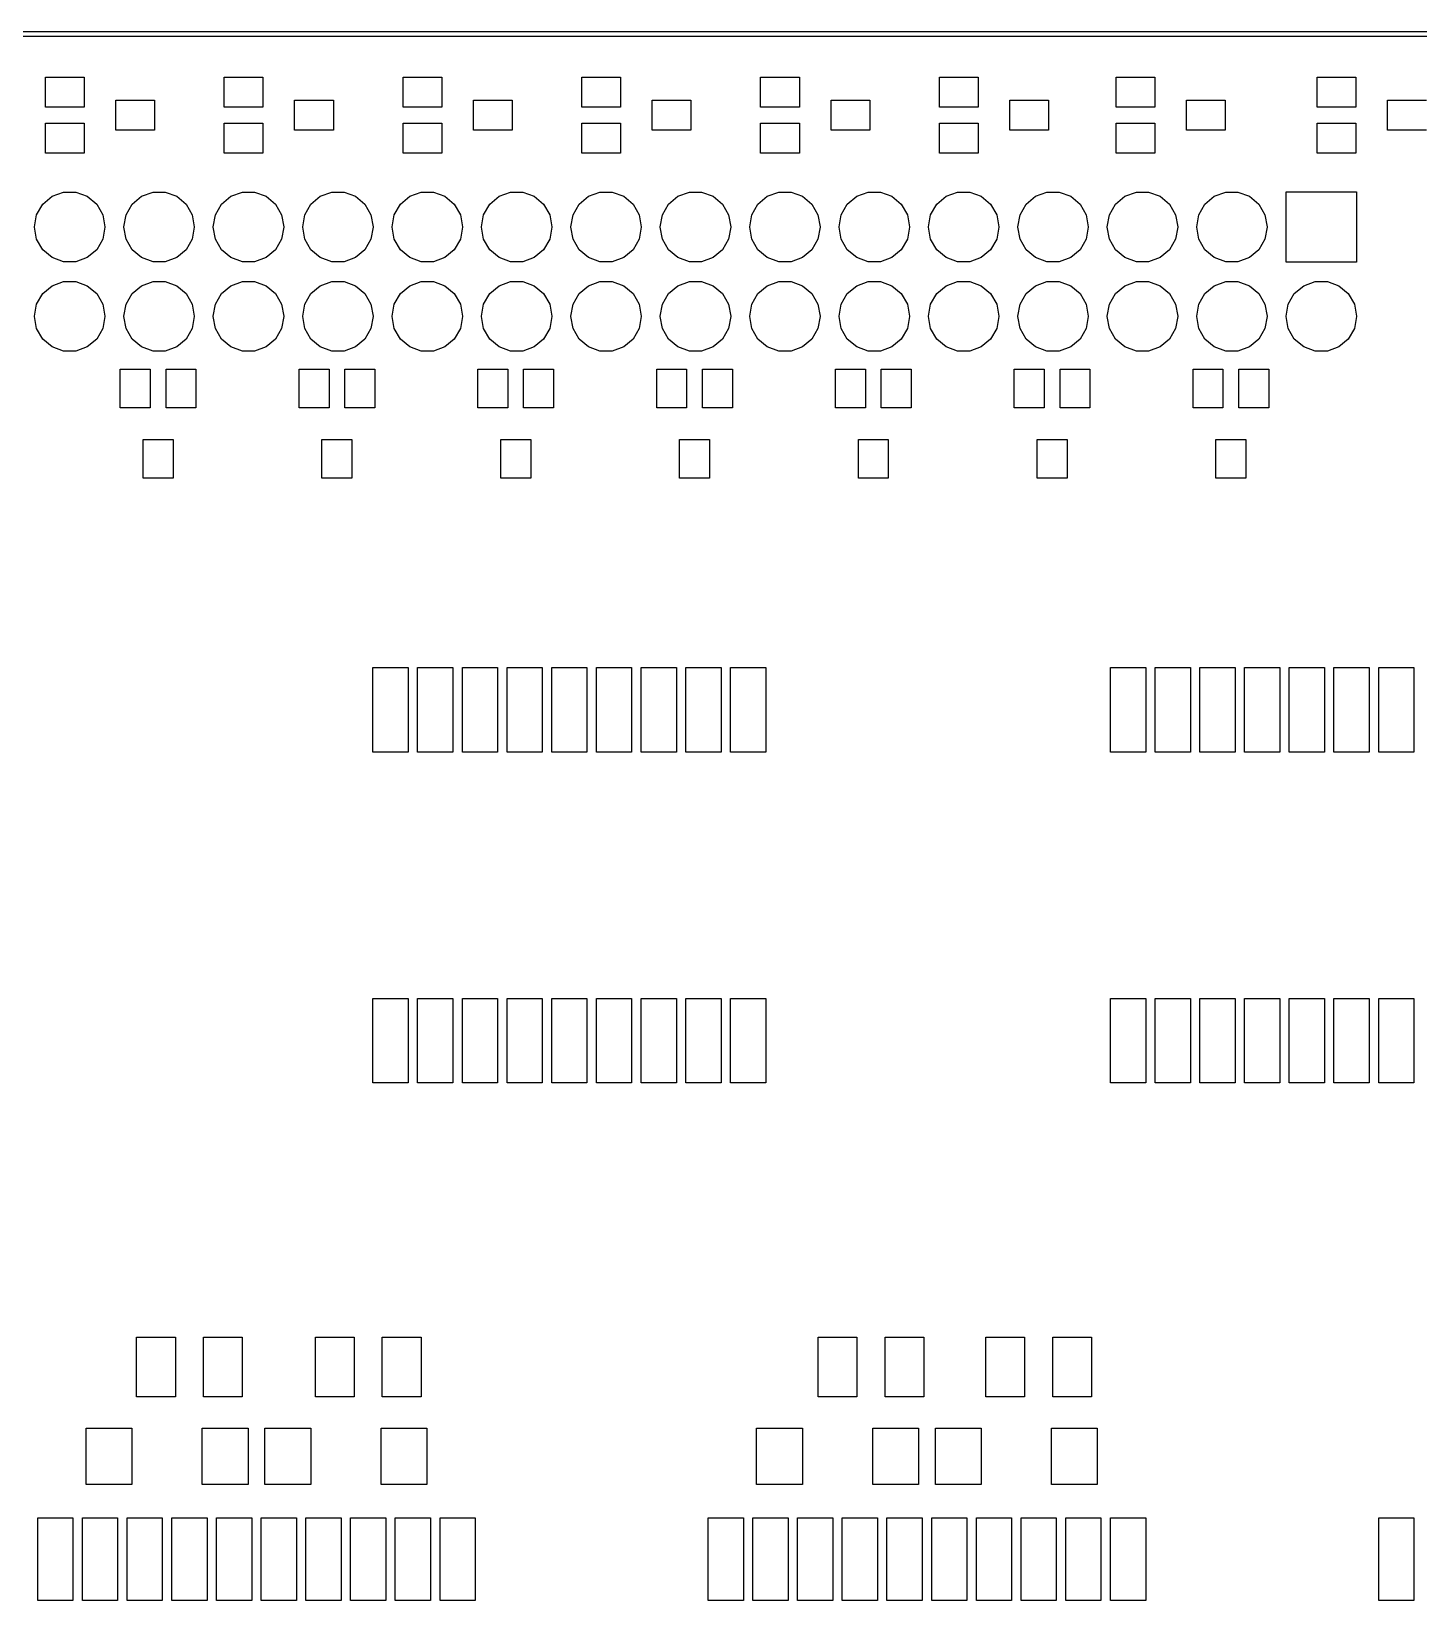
# Model space of a CAD drawing. Extents: x 25 to 125, y -125 to -25.
# Drawn here: x 50.75 to 90.17, y -69.5 to -24.93 of the extents above; entities that cross this region are included whole.
import ezdxf

# ---------------------------------------------------------------- set-up
doc = ezdxf.new("R2010")
doc.units = 0
doc.header["$MEASUREMENT"] = 0
doc.layers.add('BLACK', color=7, linetype='CONTINUOUS')

msp = doc.modelspace()

# ---------------------------------------------------------------- linework, layer by layer
at = {"layer": 'Black'}
for p, q in [((25, -24.925), (125, -24.925)), ((124.925, -25.075), (25.075, -25.075)), ((51.155, -27.08), (51.155, -26.23)), ((51.155, -26.23), (52.255, -26.23)), ((52.255, -26.23), (52.255, -27.08)), ((56.235, -27.08), (56.235, -26.23)), ((56.235, -26.23), (57.335, -26.23)), ((57.335, -26.23), (57.335, -27.08)), ((61.315, -27.08), (61.315, -26.23)), ((61.315, -26.23), (62.415, -26.23)), ((62.415, -26.23), (62.415, -27.08)), ((66.395, -27.08), (66.395, -26.23)), ((66.395, -26.23), (67.495, -26.23)), ((67.495, -26.23), (67.495, -27.08)), ((71.475, -27.08), (71.475, -26.23)), ((71.475, -26.23), (72.575, -26.23)), ((72.575, -26.23), (72.575, -27.08)), ((76.555, -27.08), (76.555, -26.23)), ((76.555, -26.23), (77.655, -26.23)), ((77.655, -26.23), (77.655, -27.08)), ((81.575, -27.08), (81.575, -26.23)), ((81.575, -26.23), (82.675, -26.23)), ((82.675, -26.23), (82.675, -27.08)), ((87.29, -27.08), (87.29, -26.23)), ((87.29, -26.23), (88.39, -26.23)), ((88.39, -26.23), (88.39, -27.08)), ((52.255, -27.08), (51.155, -27.08)), ((53.155, -27.73), (53.155, -26.88)), ((53.155, -26.88), (54.255, -26.88)), ((54.255, -26.88), (54.255, -27.73)), ((57.335, -27.08), (56.235, -27.08)), ((58.235, -27.73), (58.235, -26.88)), ((58.235, -26.88), (59.335, -26.88)), ((59.335, -26.88), (59.335, -27.73)), ((62.415, -27.08), (61.315, -27.08)), ((63.315, -27.73), (63.315, -26.88)), ((63.315, -26.88), (64.415, -26.88)), ((64.415, -26.88), (64.415, -27.73)), ((67.495, -27.08), (66.395, -27.08)), ((68.395, -27.73), (68.395, -26.88)), ((68.395, -26.88), (69.495, -26.88)), ((69.495, -26.88), (69.495, -27.73)), ((72.575, -27.08), (71.475, -27.08)), ((73.475, -27.73), (73.475, -26.88)), ((73.475, -26.88), (74.575, -26.88)), ((74.575, -26.88), (74.575, -27.73)), ((77.655, -27.08), (76.555, -27.08)), ((78.555, -27.73), (78.555, -26.88)), ((78.555, -26.88), (79.655, -26.88)), ((79.655, -26.88), (79.655, -27.73)), ((82.675, -27.08), (81.575, -27.08)), ((83.575, -27.73), (83.575, -26.88)), ((83.575, -26.88), (84.675, -26.88)), ((84.675, -26.88), (84.675, -27.73)), ((88.39, -27.08), (87.29, -27.08)), ((89.29, -27.73), (89.29, -26.88)), ((89.29, -26.88), (90.39, -26.88)), ((51.155, -28.38), (51.155, -27.53)), ((51.155, -27.53), (52.255, -27.53)), ((52.255, -27.53), (52.255, -28.38)), ((56.235, -28.38), (56.235, -27.53)), ((56.235, -27.53), (57.335, -27.53)), ((57.335, -27.53), (57.335, -28.38)), ((61.315, -28.38), (61.315, -27.53)), ((61.315, -27.53), (62.415, -27.53)), ((62.415, -27.53), (62.415, -28.38)), ((66.395, -28.38), (66.395, -27.53)), ((66.395, -27.53), (67.495, -27.53)), ((67.495, -27.53), (67.495, -28.38)), ((71.475, -28.38), (71.475, -27.53)), ((71.475, -27.53), (72.575, -27.53)), ((72.575, -27.53), (72.575, -28.38)), ((76.555, -28.38), (76.555, -27.53)), ((76.555, -27.53), (77.655, -27.53)), ((77.655, -27.53), (77.655, -28.38)), ((81.575, -28.38), (81.575, -27.53)), ((81.575, -27.53), (82.675, -27.53)), ((82.675, -27.53), (82.675, -28.38)), ((87.29, -28.38), (87.29, -27.53)), ((87.29, -27.53), (88.39, -27.53)), ((88.39, -27.53), (88.39, -28.38)), ((54.255, -27.73), (53.155, -27.73)), ((59.335, -27.73), (58.235, -27.73)), ((64.415, -27.73), (63.315, -27.73)), ((69.495, -27.73), (68.395, -27.73)), ((74.575, -27.73), (73.475, -27.73)), ((79.655, -27.73), (78.555, -27.73)), ((84.675, -27.73), (83.575, -27.73)), ((90.39, -27.73), (89.29, -27.73)), ((52.255, -28.38), (51.155, -28.38)), ((57.335, -28.38), (56.235, -28.38)), ((62.415, -28.38), (61.315, -28.38)), ((67.495, -28.38), (66.395, -28.38)), ((72.575, -28.38), (71.475, -28.38)), ((77.655, -28.38), (76.555, -28.38)), ((82.675, -28.38), (81.575, -28.38)), ((88.39, -28.38), (87.29, -28.38)), ((50.9043, -30.1342), (51.078, -29.8334)), ((51.078, -29.8334), (51.344, -29.6102)), ((51.344, -29.6102), (51.6704, -29.4914)), ((51.6704, -29.4914), (52.0176, -29.4914)), ((52.0176, -29.4914), (52.344, -29.6102)), ((52.344, -29.6102), (52.61, -29.8334)), ((52.61, -29.8334), (52.7837, -30.1342)), ((53.4443, -30.1342), (53.618, -29.8334)), ((53.618, -29.8334), (53.884, -29.6102)), ((53.884, -29.6102), (54.2104, -29.4914)), ((54.2104, -29.4914), (54.5576, -29.4914)), ((54.5576, -29.4914), (54.884, -29.6102)), ((54.884, -29.6102), (55.15, -29.8334)), ((55.15, -29.8334), (55.3237, -30.1342)), ((55.9843, -30.1342), (56.158, -29.8334)), ((56.158, -29.8334), (56.424, -29.6102)), ((56.424, -29.6102), (56.7504, -29.4914)), ((56.7504, -29.4914), (57.0976, -29.4914)), ((57.0976, -29.4914), (57.424, -29.6102)), ((57.424, -29.6102), (57.69, -29.8334)), ((57.69, -29.8334), (57.8637, -30.1342)), ((58.5243, -30.1342), (58.698, -29.8334)), ((58.698, -29.8334), (58.964, -29.6102)), ((58.964, -29.6102), (59.2904, -29.4914)), ((59.2904, -29.4914), (59.6376, -29.4914)), ((59.6376, -29.4914), (59.964, -29.6102)), ((59.964, -29.6102), (60.23, -29.8334)), ((60.23, -29.8334), (60.4037, -30.1342)), ((61.0643, -30.1342), (61.238, -29.8334)), ((61.238, -29.8334), (61.504, -29.6102)), ((61.504, -29.6102), (61.8304, -29.4914)), ((61.8304, -29.4914), (62.1776, -29.4914)), ((62.1776, -29.4914), (62.504, -29.6102)), ((62.504, -29.6102), (62.77, -29.8334)), ((62.77, -29.8334), (62.9437, -30.1342)), ((63.6043, -30.1342), (63.778, -29.8334)), ((63.778, -29.8334), (64.044, -29.6102)), ((64.044, -29.6102), (64.3704, -29.4914)), ((64.3704, -29.4914), (64.7176, -29.4914)), ((64.7176, -29.4914), (65.044, -29.6102)), ((65.044, -29.6102), (65.31, -29.8334)), ((65.31, -29.8334), (65.4837, -30.1342)), ((66.1443, -30.1342), (66.318, -29.8334)), ((66.318, -29.8334), (66.584, -29.6102)), ((66.584, -29.6102), (66.9104, -29.4914)), ((66.9104, -29.4914), (67.2576, -29.4914)), ((67.2576, -29.4914), (67.584, -29.6102)), ((67.584, -29.6102), (67.85, -29.8334)), ((67.85, -29.8334), (68.0237, -30.1342)), ((68.6843, -30.1342), (68.858, -29.8334)), ((68.858, -29.8334), (69.124, -29.6102)), ((69.124, -29.6102), (69.4504, -29.4914)), ((69.4504, -29.4914), (69.7976, -29.4914)), ((69.7976, -29.4914), (70.124, -29.6102)), ((70.124, -29.6102), (70.39, -29.8334)), ((70.39, -29.8334), (70.5637, -30.1342)), ((71.2243, -30.1342), (71.398, -29.8334)), ((71.398, -29.8334), (71.664, -29.6102)), ((71.664, -29.6102), (71.9904, -29.4914)), ((71.9904, -29.4914), (72.3376, -29.4914)), ((72.3376, -29.4914), (72.664, -29.6102)), ((72.664, -29.6102), (72.93, -29.8334)), ((72.93, -29.8334), (73.1037, -30.1342)), ((73.7643, -30.1342), (73.938, -29.8334)), ((73.938, -29.8334), (74.204, -29.6102)), ((74.204, -29.6102), (74.5304, -29.4914)), ((74.5304, -29.4914), (74.8776, -29.4914)), ((74.8776, -29.4914), (75.204, -29.6102)), ((75.204, -29.6102), (75.47, -29.8334)), ((75.47, -29.8334), (75.6437, -30.1342)), ((76.3043, -30.1342), (76.478, -29.8334)), ((76.478, -29.8334), (76.744, -29.6102)), ((76.744, -29.6102), (77.0704, -29.4914)), ((77.0704, -29.4914), (77.4176, -29.4914)), ((77.4176, -29.4914), (77.744, -29.6102)), ((77.744, -29.6102), (78.01, -29.8334)), ((78.01, -29.8334), (78.1837, -30.1342)), ((78.8443, -30.1342), (79.018, -29.8334)), ((79.018, -29.8334), (79.284, -29.6102)), ((79.284, -29.6102), (79.6104, -29.4914)), ((79.6104, -29.4914), (79.9576, -29.4914)), ((79.9576, -29.4914), (80.284, -29.6102)), ((80.284, -29.6102), (80.55, -29.8334)), ((80.55, -29.8334), (80.7237, -30.1342)), ((81.3843, -30.1342), (81.558, -29.8334)), ((81.558, -29.8334), (81.824, -29.6102)), ((81.824, -29.6102), (82.1504, -29.4914)), ((82.1504, -29.4914), (82.4976, -29.4914)), ((82.4976, -29.4914), (82.824, -29.6102)), ((82.824, -29.6102), (83.09, -29.8334)), ((83.09, -29.8334), (83.2637, -30.1342)), ((83.9243, -30.1342), (84.098, -29.8334)), ((84.098, -29.8334), (84.364, -29.6102)), ((84.364, -29.6102), (84.6904, -29.4914)), ((84.6904, -29.4914), (85.0376, -29.4914)), ((85.0376, -29.4914), (85.364, -29.6102)), ((85.364, -29.6102), (85.63, -29.8334)), ((85.63, -29.8334), (85.8037, -30.1342)), ((86.404, -31.48), (86.404, -29.48)), ((86.404, -29.48), (88.404, -29.48)), ((88.404, -29.48), (88.404, -31.48)), ((50.844, -30.4762), (50.9043, -30.1342)), ((52.7837, -30.1342), (52.844, -30.4762)), ((53.384, -30.4762), (53.4443, -30.1342)), ((55.3237, -30.1342), (55.384, -30.4762)), ((55.924, -30.4762), (55.9843, -30.1342)), ((57.8637, -30.1342), (57.924, -30.4762)), ((58.464, -30.4762), (58.5243, -30.1342)), ((60.4037, -30.1342), (60.464, -30.4762)), ((61.004, -30.4762), (61.0643, -30.1342)), ((62.9437, -30.1342), (63.004, -30.4762)), ((63.544, -30.4762), (63.6043, -30.1342)), ((65.4837, -30.1342), (65.544, -30.4762)), ((66.084, -30.4762), (66.1443, -30.1342)), ((68.0237, -30.1342), (68.084, -30.4762)), ((68.624, -30.4762), (68.6843, -30.1342)), ((70.5637, -30.1342), (70.624, -30.4762)), ((71.164, -30.4762), (71.2243, -30.1342)), ((73.1037, -30.1342), (73.164, -30.4762)), ((73.704, -30.4762), (73.7643, -30.1342)), ((75.6437, -30.1342), (75.704, -30.4762)), ((76.244, -30.4762), (76.3043, -30.1342)), ((78.1837, -30.1342), (78.244, -30.4762)), ((78.784, -30.4762), (78.8443, -30.1342)), ((80.7237, -30.1342), (80.784, -30.4762)), ((81.324, -30.4762), (81.3843, -30.1342)), ((83.2637, -30.1342), (83.324, -30.4762)), ((83.864, -30.4762), (83.9243, -30.1342)), ((85.8037, -30.1342), (85.864, -30.4762)), ((50.844, -30.4838), (50.844, -30.4762)), ((50.9043, -30.8258), (50.844, -30.4838)), ((52.844, -30.4838), (52.7837, -30.8258)), ((52.844, -30.4762), (52.844, -30.4838)), ((53.384, -30.4838), (53.384, -30.4762)), ((53.4443, -30.8258), (53.384, -30.4838)), ((55.384, -30.4838), (55.3237, -30.8258)), ((55.384, -30.4762), (55.384, -30.4838)), ((55.924, -30.4838), (55.924, -30.4762)), ((55.9843, -30.8258), (55.924, -30.4838)), ((57.924, -30.4838), (57.8637, -30.8258)), ((57.924, -30.4762), (57.924, -30.4838)), ((58.464, -30.4838), (58.464, -30.4762)), ((58.5243, -30.8258), (58.464, -30.4838)), ((60.464, -30.4838), (60.4037, -30.8258)), ((60.464, -30.4762), (60.464, -30.4838)), ((61.004, -30.4838), (61.004, -30.4762)), ((61.0643, -30.8258), (61.004, -30.4838)), ((63.004, -30.4838), (62.9437, -30.8258)), ((63.004, -30.4762), (63.004, -30.4838)), ((63.544, -30.4838), (63.544, -30.4762)), ((63.6043, -30.8258), (63.544, -30.4838)), ((65.544, -30.4838), (65.4837, -30.8258)), ((65.544, -30.4762), (65.544, -30.4838)), ((66.084, -30.4838), (66.084, -30.4762)), ((66.1443, -30.8258), (66.084, -30.4838)), ((68.084, -30.4838), (68.0237, -30.8258)), ((68.084, -30.4762), (68.084, -30.4838)), ((68.624, -30.4838), (68.624, -30.4762)), ((68.6843, -30.8258), (68.624, -30.4838)), ((70.624, -30.4838), (70.5637, -30.8258)), ((70.624, -30.4762), (70.624, -30.4838)), ((71.164, -30.4838), (71.164, -30.4762)), ((71.2243, -30.8258), (71.164, -30.4838)), ((73.164, -30.4838), (73.1037, -30.8258)), ((73.164, -30.4762), (73.164, -30.4838)), ((73.704, -30.4838), (73.704, -30.4762)), ((73.7643, -30.8258), (73.704, -30.4838)), ((75.704, -30.4838), (75.6437, -30.8258)), ((75.704, -30.4762), (75.704, -30.4838)), ((76.244, -30.4838), (76.244, -30.4762)), ((76.3043, -30.8258), (76.244, -30.4838)), ((78.244, -30.4838), (78.1837, -30.8258)), ((78.244, -30.4762), (78.244, -30.4838)), ((78.784, -30.4838), (78.784, -30.4762)), ((78.8443, -30.8258), (78.784, -30.4838)), ((80.784, -30.4838), (80.7237, -30.8258)), ((80.784, -30.4762), (80.784, -30.4838)), ((81.324, -30.4838), (81.324, -30.4762)), ((81.3843, -30.8258), (81.324, -30.4838)), ((83.324, -30.4838), (83.2637, -30.8258)), ((83.324, -30.4762), (83.324, -30.4838)), ((83.864, -30.4838), (83.864, -30.4762)), ((83.9243, -30.8258), (83.864, -30.4838)), ((85.864, -30.4838), (85.8037, -30.8258)), ((85.864, -30.4762), (85.864, -30.4838)), ((51.078, -31.1266), (50.9043, -30.8258)), ((51.344, -31.3498), (51.078, -31.1266)), ((52.61, -31.1266), (52.344, -31.3498)), ((52.7837, -30.8258), (52.61, -31.1266)), ((53.618, -31.1266), (53.4443, -30.8258)), ((53.884, -31.3498), (53.618, -31.1266)), ((55.15, -31.1266), (54.884, -31.3498)), ((55.3237, -30.8258), (55.15, -31.1266)), ((56.158, -31.1266), (55.9843, -30.8258)), ((56.424, -31.3498), (56.158, -31.1266)), ((57.69, -31.1266), (57.424, -31.3498)), ((57.8637, -30.8258), (57.69, -31.1266)), ((58.698, -31.1266), (58.5243, -30.8258)), ((58.964, -31.3498), (58.698, -31.1266)), ((60.23, -31.1266), (59.964, -31.3498)), ((60.4037, -30.8258), (60.23, -31.1266)), ((61.238, -31.1266), (61.0643, -30.8258)), ((61.504, -31.3498), (61.238, -31.1266)), ((62.77, -31.1266), (62.504, -31.3498)), ((62.9437, -30.8258), (62.77, -31.1266)), ((63.778, -31.1266), (63.6043, -30.8258)), ((64.044, -31.3498), (63.778, -31.1266)), ((65.31, -31.1266), (65.044, -31.3498)), ((65.4837, -30.8258), (65.31, -31.1266)), ((66.318, -31.1266), (66.1443, -30.8258)), ((66.584, -31.3498), (66.318, -31.1266)), ((67.85, -31.1266), (67.584, -31.3498)), ((68.0237, -30.8258), (67.85, -31.1266)), ((68.858, -31.1266), (68.6843, -30.8258)), ((69.124, -31.3498), (68.858, -31.1266)), ((70.39, -31.1266), (70.124, -31.3498)), ((70.5637, -30.8258), (70.39, -31.1266)), ((71.398, -31.1266), (71.2243, -30.8258)), ((71.664, -31.3498), (71.398, -31.1266)), ((72.93, -31.1266), (72.664, -31.3498)), ((73.1037, -30.8258), (72.93, -31.1266)), ((73.938, -31.1266), (73.7643, -30.8258)), ((74.204, -31.3498), (73.938, -31.1266)), ((75.47, -31.1266), (75.204, -31.3498)), ((75.6437, -30.8258), (75.47, -31.1266)), ((76.478, -31.1266), (76.3043, -30.8258)), ((76.744, -31.3498), (76.478, -31.1266)), ((78.01, -31.1266), (77.744, -31.3498)), ((78.1837, -30.8258), (78.01, -31.1266)), ((79.018, -31.1266), (78.8443, -30.8258)), ((79.284, -31.3498), (79.018, -31.1266)), ((80.55, -31.1266), (80.284, -31.3498)), ((80.7237, -30.8258), (80.55, -31.1266)), ((81.558, -31.1266), (81.3843, -30.8258)), ((81.824, -31.3498), (81.558, -31.1266)), ((83.09, -31.1266), (82.824, -31.3498)), ((83.2637, -30.8258), (83.09, -31.1266)), ((84.098, -31.1266), (83.9243, -30.8258)), ((84.364, -31.3498), (84.098, -31.1266)), ((85.63, -31.1266), (85.364, -31.3498)), ((85.8037, -30.8258), (85.63, -31.1266)), ((51.6704, -31.4686), (51.344, -31.3498)), ((52.0176, -31.4686), (51.6704, -31.4686)), ((52.344, -31.3498), (52.0176, -31.4686)), ((54.2104, -31.4686), (53.884, -31.3498)), ((54.5576, -31.4686), (54.2104, -31.4686)), ((54.884, -31.3498), (54.5576, -31.4686)), ((56.7504, -31.4686), (56.424, -31.3498)), ((57.0976, -31.4686), (56.7504, -31.4686)), ((57.424, -31.3498), (57.0976, -31.4686)), ((59.2904, -31.4686), (58.964, -31.3498)), ((59.6376, -31.4686), (59.2904, -31.4686)), ((59.964, -31.3498), (59.6376, -31.4686)), ((61.8304, -31.4686), (61.504, -31.3498)), ((62.1776, -31.4686), (61.8304, -31.4686)), ((62.504, -31.3498), (62.1776, -31.4686)), ((64.3704, -31.4686), (64.044, -31.3498)), ((64.7176, -31.4686), (64.3704, -31.4686)), ((65.044, -31.3498), (64.7176, -31.4686)), ((66.9104, -31.4686), (66.584, -31.3498)), ((67.2576, -31.4686), (66.9104, -31.4686)), ((67.584, -31.3498), (67.2576, -31.4686)), ((69.4504, -31.4686), (69.124, -31.3498)), ((69.7976, -31.4686), (69.4504, -31.4686)), ((70.124, -31.3498), (69.7976, -31.4686)), ((71.9904, -31.4686), (71.664, -31.3498)), ((72.3376, -31.4686), (71.9904, -31.4686)), ((72.664, -31.3498), (72.3376, -31.4686)), ((74.5304, -31.4686), (74.204, -31.3498)), ((74.8776, -31.4686), (74.5304, -31.4686)), ((75.204, -31.3498), (74.8776, -31.4686)), ((77.0704, -31.4686), (76.744, -31.3498)), ((77.4176, -31.4686), (77.0704, -31.4686)), ((77.744, -31.3498), (77.4176, -31.4686)), ((79.6104, -31.4686), (79.284, -31.3498)), ((79.9576, -31.4686), (79.6104, -31.4686)), ((80.284, -31.3498), (79.9576, -31.4686)), ((82.1504, -31.4686), (81.824, -31.3498)), ((82.4976, -31.4686), (82.1504, -31.4686)), ((82.824, -31.3498), (82.4976, -31.4686)), ((84.6904, -31.4686), (84.364, -31.3498)), ((85.0376, -31.4686), (84.6904, -31.4686)), ((85.364, -31.3498), (85.0376, -31.4686)), ((88.404, -31.48), (86.404, -31.48)), ((51.344, -32.1502), (51.6704, -32.0314)), ((51.6704, -32.0314), (52.0176, -32.0314)), ((52.0176, -32.0314), (52.344, -32.1502)), ((53.884, -32.1502), (54.2104, -32.0314)), ((54.2104, -32.0314), (54.5576, -32.0314)), ((54.5576, -32.0314), (54.884, -32.1502)), ((56.424, -32.1502), (56.7504, -32.0314)), ((56.7504, -32.0314), (57.0976, -32.0314)), ((57.0976, -32.0314), (57.424, -32.1502)), ((58.964, -32.1502), (59.2904, -32.0314)), ((59.2904, -32.0314), (59.6376, -32.0314)), ((59.6376, -32.0314), (59.964, -32.1502)), ((61.504, -32.1502), (61.8304, -32.0314)), ((61.8304, -32.0314), (62.1776, -32.0314)), ((62.1776, -32.0314), (62.504, -32.1502)), ((64.044, -32.1502), (64.3704, -32.0314)), ((64.3704, -32.0314), (64.7176, -32.0314)), ((64.7176, -32.0314), (65.044, -32.1502)), ((66.584, -32.1502), (66.9104, -32.0314)), ((66.9104, -32.0314), (67.2576, -32.0314)), ((67.2576, -32.0314), (67.584, -32.1502)), ((69.124, -32.1502), (69.4504, -32.0314)), ((69.4504, -32.0314), (69.7976, -32.0314)), ((69.7976, -32.0314), (70.124, -32.1502)), ((71.664, -32.1502), (71.9904, -32.0314)), ((71.9904, -32.0314), (72.3376, -32.0314)), ((72.3376, -32.0314), (72.664, -32.1502)), ((74.204, -32.1502), (74.5304, -32.0314)), ((74.5304, -32.0314), (74.8776, -32.0314)), ((74.8776, -32.0314), (75.204, -32.1502)), ((76.744, -32.1502), (77.0704, -32.0314)), ((77.0704, -32.0314), (77.4176, -32.0314)), ((77.4176, -32.0314), (77.744, -32.1502)), ((79.284, -32.1502), (79.6104, -32.0314)), ((79.6104, -32.0314), (79.9576, -32.0314)), ((79.9576, -32.0314), (80.284, -32.1502)), ((81.824, -32.1502), (82.1504, -32.0314)), ((82.1504, -32.0314), (82.4976, -32.0314)), ((82.4976, -32.0314), (82.824, -32.1502)), ((84.364, -32.1502), (84.6904, -32.0314)), ((84.6904, -32.0314), (85.0376, -32.0314)), ((85.0376, -32.0314), (85.364, -32.1502)), ((86.904, -32.1502), (87.2304, -32.0314)), ((87.2304, -32.0314), (87.5776, -32.0314)), ((87.5776, -32.0314), (87.904, -32.1502)), ((50.9043, -32.6742), (51.078, -32.3734)), ((51.078, -32.3734), (51.344, -32.1502)), ((52.344, -32.1502), (52.61, -32.3734)), ((52.61, -32.3734), (52.7837, -32.6742)), ((53.4443, -32.6742), (53.618, -32.3734)), ((53.618, -32.3734), (53.884, -32.1502)), ((54.884, -32.1502), (55.15, -32.3734)), ((55.15, -32.3734), (55.3237, -32.6742)), ((55.9843, -32.6742), (56.158, -32.3734)), ((56.158, -32.3734), (56.424, -32.1502)), ((57.424, -32.1502), (57.69, -32.3734)), ((57.69, -32.3734), (57.8637, -32.6742)), ((58.5243, -32.6742), (58.698, -32.3734)), ((58.698, -32.3734), (58.964, -32.1502)), ((59.964, -32.1502), (60.23, -32.3734)), ((60.23, -32.3734), (60.4037, -32.6742)), ((61.0643, -32.6742), (61.238, -32.3734)), ((61.238, -32.3734), (61.504, -32.1502)), ((62.504, -32.1502), (62.77, -32.3734)), ((62.77, -32.3734), (62.9437, -32.6742)), ((63.6043, -32.6742), (63.778, -32.3734)), ((63.778, -32.3734), (64.044, -32.1502)), ((65.044, -32.1502), (65.31, -32.3734)), ((65.31, -32.3734), (65.4837, -32.6742)), ((66.1443, -32.6742), (66.318, -32.3734)), ((66.318, -32.3734), (66.584, -32.1502)), ((67.584, -32.1502), (67.85, -32.3734)), ((67.85, -32.3734), (68.0237, -32.6742)), ((68.6843, -32.6742), (68.858, -32.3734)), ((68.858, -32.3734), (69.124, -32.1502)), ((70.124, -32.1502), (70.39, -32.3734)), ((70.39, -32.3734), (70.5637, -32.6742)), ((71.2243, -32.6742), (71.398, -32.3734)), ((71.398, -32.3734), (71.664, -32.1502)), ((72.664, -32.1502), (72.93, -32.3734)), ((72.93, -32.3734), (73.1037, -32.6742)), ((73.7643, -32.6742), (73.938, -32.3734)), ((73.938, -32.3734), (74.204, -32.1502)), ((75.204, -32.1502), (75.47, -32.3734)), ((75.47, -32.3734), (75.6437, -32.6742)), ((76.3043, -32.6742), (76.478, -32.3734)), ((76.478, -32.3734), (76.744, -32.1502)), ((77.744, -32.1502), (78.01, -32.3734)), ((78.01, -32.3734), (78.1837, -32.6742)), ((78.8443, -32.6742), (79.018, -32.3734)), ((79.018, -32.3734), (79.284, -32.1502)), ((80.284, -32.1502), (80.55, -32.3734)), ((80.55, -32.3734), (80.7237, -32.6742)), ((81.3843, -32.6742), (81.558, -32.3734)), ((81.558, -32.3734), (81.824, -32.1502)), ((82.824, -32.1502), (83.09, -32.3734)), ((83.09, -32.3734), (83.2637, -32.6742)), ((83.9243, -32.6742), (84.098, -32.3734)), ((84.098, -32.3734), (84.364, -32.1502)), ((85.364, -32.1502), (85.63, -32.3734)), ((85.63, -32.3734), (85.8037, -32.6742)), ((86.4643, -32.6742), (86.638, -32.3734)), ((86.638, -32.3734), (86.904, -32.1502)), ((87.904, -32.1502), (88.17, -32.3734)), ((88.17, -32.3734), (88.3437, -32.6742)), ((50.844, -33.0162), (50.9043, -32.6742)), ((52.7837, -32.6742), (52.844, -33.0162)), ((53.384, -33.0162), (53.4443, -32.6742)), ((55.3237, -32.6742), (55.384, -33.0162)), ((55.924, -33.0162), (55.9843, -32.6742)), ((57.8637, -32.6742), (57.924, -33.0162)), ((58.464, -33.0162), (58.5243, -32.6742)), ((60.4037, -32.6742), (60.464, -33.0162)), ((61.004, -33.0162), (61.0643, -32.6742)), ((62.9437, -32.6742), (63.004, -33.0162)), ((63.544, -33.0162), (63.6043, -32.6742)), ((65.4837, -32.6742), (65.544, -33.0162)), ((66.084, -33.0162), (66.1443, -32.6742)), ((68.0237, -32.6742), (68.084, -33.0162)), ((68.624, -33.0162), (68.6843, -32.6742)), ((70.5637, -32.6742), (70.624, -33.0162)), ((71.164, -33.0162), (71.2243, -32.6742)), ((73.1037, -32.6742), (73.164, -33.0162)), ((73.704, -33.0162), (73.7643, -32.6742)), ((75.6437, -32.6742), (75.704, -33.0162)), ((76.244, -33.0162), (76.3043, -32.6742)), ((78.1837, -32.6742), (78.244, -33.0162)), ((78.784, -33.0162), (78.8443, -32.6742)), ((80.7237, -32.6742), (80.784, -33.0162)), ((81.324, -33.0162), (81.3843, -32.6742)), ((83.2637, -32.6742), (83.324, -33.0162)), ((83.864, -33.0162), (83.9243, -32.6742)), ((85.8037, -32.6742), (85.864, -33.0162)), ((86.404, -33.0162), (86.4643, -32.6742)), ((88.3437, -32.6742), (88.404, -33.0162)), ((50.844, -33.0238), (50.844, -33.0162)), ((50.9043, -33.3658), (50.844, -33.0238)), ((51.078, -33.6666), (50.9043, -33.3658)), ((52.7837, -33.3658), (52.61, -33.6666)), ((52.844, -33.0238), (52.7837, -33.3658)), ((52.844, -33.0162), (52.844, -33.0238)), ((53.384, -33.0238), (53.384, -33.0162)), ((53.4443, -33.3658), (53.384, -33.0238)), ((53.618, -33.6666), (53.4443, -33.3658)), ((55.3237, -33.3658), (55.15, -33.6666)), ((55.384, -33.0238), (55.3237, -33.3658)), ((55.384, -33.0162), (55.384, -33.0238)), ((55.924, -33.0238), (55.924, -33.0162)), ((55.9843, -33.3658), (55.924, -33.0238)), ((56.158, -33.6666), (55.9843, -33.3658)), ((57.8637, -33.3658), (57.69, -33.6666)), ((57.924, -33.0238), (57.8637, -33.3658)), ((57.924, -33.0162), (57.924, -33.0238)), ((58.464, -33.0238), (58.464, -33.0162)), ((58.5243, -33.3658), (58.464, -33.0238)), ((58.698, -33.6666), (58.5243, -33.3658)), ((60.4037, -33.3658), (60.23, -33.6666)), ((60.464, -33.0238), (60.4037, -33.3658)), ((60.464, -33.0162), (60.464, -33.0238)), ((61.004, -33.0238), (61.004, -33.0162)), ((61.0643, -33.3658), (61.004, -33.0238)), ((61.238, -33.6666), (61.0643, -33.3658)), ((62.9437, -33.3658), (62.77, -33.6666)), ((63.004, -33.0238), (62.9437, -33.3658)), ((63.004, -33.0162), (63.004, -33.0238)), ((63.544, -33.0238), (63.544, -33.0162)), ((63.6043, -33.3658), (63.544, -33.0238)), ((63.778, -33.6666), (63.6043, -33.3658)), ((65.4837, -33.3658), (65.31, -33.6666)), ((65.544, -33.0238), (65.4837, -33.3658)), ((65.544, -33.0162), (65.544, -33.0238)), ((66.084, -33.0238), (66.084, -33.0162)), ((66.1443, -33.3658), (66.084, -33.0238)), ((66.318, -33.6666), (66.1443, -33.3658)), ((68.0237, -33.3658), (67.85, -33.6666)), ((68.084, -33.0238), (68.0237, -33.3658)), ((68.084, -33.0162), (68.084, -33.0238)), ((68.624, -33.0238), (68.624, -33.0162)), ((68.6843, -33.3658), (68.624, -33.0238)), ((68.858, -33.6666), (68.6843, -33.3658)), ((70.5637, -33.3658), (70.39, -33.6666)), ((70.624, -33.0238), (70.5637, -33.3658)), ((70.624, -33.0162), (70.624, -33.0238)), ((71.164, -33.0238), (71.164, -33.0162)), ((71.2243, -33.3658), (71.164, -33.0238)), ((71.398, -33.6666), (71.2243, -33.3658)), ((73.1037, -33.3658), (72.93, -33.6666)), ((73.164, -33.0238), (73.1037, -33.3658)), ((73.164, -33.0162), (73.164, -33.0238)), ((73.704, -33.0238), (73.704, -33.0162)), ((73.7643, -33.3658), (73.704, -33.0238)), ((73.938, -33.6666), (73.7643, -33.3658)), ((75.6437, -33.3658), (75.47, -33.6666)), ((75.704, -33.0238), (75.6437, -33.3658)), ((75.704, -33.0162), (75.704, -33.0238)), ((76.244, -33.0238), (76.244, -33.0162)), ((76.3043, -33.3658), (76.244, -33.0238)), ((76.478, -33.6666), (76.3043, -33.3658)), ((78.1837, -33.3658), (78.01, -33.6666)), ((78.244, -33.0238), (78.1837, -33.3658)), ((78.244, -33.0162), (78.244, -33.0238)), ((78.784, -33.0238), (78.784, -33.0162)), ((78.8443, -33.3658), (78.784, -33.0238)), ((79.018, -33.6666), (78.8443, -33.3658)), ((80.7237, -33.3658), (80.55, -33.6666)), ((80.784, -33.0238), (80.7237, -33.3658)), ((80.784, -33.0162), (80.784, -33.0238)), ((81.324, -33.0238), (81.324, -33.0162)), ((81.3843, -33.3658), (81.324, -33.0238)), ((81.558, -33.6666), (81.3843, -33.3658)), ((83.2637, -33.3658), (83.09, -33.6666)), ((83.324, -33.0238), (83.2637, -33.3658)), ((83.324, -33.0162), (83.324, -33.0238)), ((83.864, -33.0238), (83.864, -33.0162)), ((83.9243, -33.3658), (83.864, -33.0238)), ((84.098, -33.6666), (83.9243, -33.3658)), ((85.8037, -33.3658), (85.63, -33.6666)), ((85.864, -33.0238), (85.8037, -33.3658)), ((85.864, -33.0162), (85.864, -33.0238)), ((86.404, -33.0238), (86.404, -33.0162)), ((86.4643, -33.3658), (86.404, -33.0238)), ((86.638, -33.6666), (86.4643, -33.3658)), ((88.3437, -33.3658), (88.17, -33.6666)), ((88.404, -33.0238), (88.3437, -33.3658)), ((88.404, -33.0162), (88.404, -33.0238)), ((51.344, -33.8898), (51.078, -33.6666)), ((52.61, -33.6666), (52.344, -33.8898)), ((53.884, -33.8898), (53.618, -33.6666)), ((55.15, -33.6666), (54.884, -33.8898)), ((56.424, -33.8898), (56.158, -33.6666)), ((57.69, -33.6666), (57.424, -33.8898)), ((58.964, -33.8898), (58.698, -33.6666)), ((60.23, -33.6666), (59.964, -33.8898)), ((61.504, -33.8898), (61.238, -33.6666)), ((62.77, -33.6666), (62.504, -33.8898)), ((64.044, -33.8898), (63.778, -33.6666)), ((65.31, -33.6666), (65.044, -33.8898)), ((66.584, -33.8898), (66.318, -33.6666)), ((67.85, -33.6666), (67.584, -33.8898)), ((69.124, -33.8898), (68.858, -33.6666)), ((70.39, -33.6666), (70.124, -33.8898)), ((71.664, -33.8898), (71.398, -33.6666)), ((72.93, -33.6666), (72.664, -33.8898)), ((74.204, -33.8898), (73.938, -33.6666)), ((75.47, -33.6666), (75.204, -33.8898)), ((76.744, -33.8898), (76.478, -33.6666)), ((78.01, -33.6666), (77.744, -33.8898)), ((79.284, -33.8898), (79.018, -33.6666)), ((80.55, -33.6666), (80.284, -33.8898)), ((81.824, -33.8898), (81.558, -33.6666)), ((83.09, -33.6666), (82.824, -33.8898)), ((84.364, -33.8898), (84.098, -33.6666)), ((85.63, -33.6666), (85.364, -33.8898)), ((86.904, -33.8898), (86.638, -33.6666)), ((88.17, -33.6666), (87.904, -33.8898)), ((51.6704, -34.0086), (51.344, -33.8898)), ((52.0176, -34.0086), (51.6704, -34.0086)), ((52.344, -33.8898), (52.0176, -34.0086)), ((54.2104, -34.0086), (53.884, -33.8898)), ((54.5576, -34.0086), (54.2104, -34.0086)), ((54.884, -33.8898), (54.5576, -34.0086)), ((56.7504, -34.0086), (56.424, -33.8898)), ((57.0976, -34.0086), (56.7504, -34.0086)), ((57.424, -33.8898), (57.0976, -34.0086)), ((59.2904, -34.0086), (58.964, -33.8898)), ((59.6376, -34.0086), (59.2904, -34.0086)), ((59.964, -33.8898), (59.6376, -34.0086)), ((61.8304, -34.0086), (61.504, -33.8898)), ((62.1776, -34.0086), (61.8304, -34.0086)), ((62.504, -33.8898), (62.1776, -34.0086)), ((64.3704, -34.0086), (64.044, -33.8898)), ((64.7176, -34.0086), (64.3704, -34.0086)), ((65.044, -33.8898), (64.7176, -34.0086)), ((66.9104, -34.0086), (66.584, -33.8898)), ((67.2576, -34.0086), (66.9104, -34.0086)), ((67.584, -33.8898), (67.2576, -34.0086)), ((69.4504, -34.0086), (69.124, -33.8898)), ((69.7976, -34.0086), (69.4504, -34.0086)), ((70.124, -33.8898), (69.7976, -34.0086)), ((71.9904, -34.0086), (71.664, -33.8898)), ((72.3376, -34.0086), (71.9904, -34.0086)), ((72.664, -33.8898), (72.3376, -34.0086)), ((74.5304, -34.0086), (74.204, -33.8898)), ((74.8776, -34.0086), (74.5304, -34.0086)), ((75.204, -33.8898), (74.8776, -34.0086)), ((77.0704, -34.0086), (76.744, -33.8898)), ((77.4176, -34.0086), (77.0704, -34.0086)), ((77.744, -33.8898), (77.4176, -34.0086)), ((79.6104, -34.0086), (79.284, -33.8898)), ((79.9576, -34.0086), (79.6104, -34.0086)), ((80.284, -33.8898), (79.9576, -34.0086)), ((82.1504, -34.0086), (81.824, -33.8898)), ((82.4976, -34.0086), (82.1504, -34.0086)), ((82.824, -33.8898), (82.4976, -34.0086)), ((84.6904, -34.0086), (84.364, -33.8898)), ((85.0376, -34.0086), (84.6904, -34.0086)), ((85.364, -33.8898), (85.0376, -34.0086)), ((87.2304, -34.0086), (86.904, -33.8898)), ((87.5776, -34.0086), (87.2304, -34.0086)), ((87.904, -33.8898), (87.5776, -34.0086)), ((53.281, -35.618), (53.281, -34.518)), ((53.281, -34.518), (54.131, -34.518)), ((54.131, -34.518), (54.131, -35.618)), ((54.581, -35.618), (54.581, -34.518)), ((54.581, -34.518), (55.431, -34.518)), ((55.431, -34.518), (55.431, -35.618)), ((58.361, -35.618), (58.361, -34.518)), ((58.361, -34.518), (59.211, -34.518)), ((59.211, -34.518), (59.211, -35.618)), ((59.661, -35.618), (59.661, -34.518)), ((59.661, -34.518), (60.511, -34.518)), ((60.511, -34.518), (60.511, -35.618)), ((63.441, -35.618), (63.441, -34.518)), ((63.441, -34.518), (64.291, -34.518)), ((64.291, -34.518), (64.291, -35.618)), ((64.741, -35.618), (64.741, -34.518)), ((64.741, -34.518), (65.591, -34.518)), ((65.591, -34.518), (65.591, -35.618)), ((68.521, -35.618), (68.521, -34.518)), ((68.521, -34.518), (69.371, -34.518)), ((69.371, -34.518), (69.371, -35.618)), ((69.821, -35.618), (69.821, -34.518)), ((69.821, -34.518), (70.671, -34.518)), ((70.671, -34.518), (70.671, -35.618)), ((73.601, -35.618), (73.601, -34.518)), ((73.601, -34.518), (74.451, -34.518)), ((74.451, -34.518), (74.451, -35.618)), ((74.901, -35.618), (74.901, -34.518)), ((74.901, -34.518), (75.751, -34.518)), ((75.751, -34.518), (75.751, -35.618)), ((78.681, -35.618), (78.681, -34.518)), ((78.681, -34.518), (79.531, -34.518)), ((79.531, -34.518), (79.531, -35.618)), ((79.981, -35.618), (79.981, -34.518)), ((79.981, -34.518), (80.831, -34.518)), ((80.831, -34.518), (80.831, -35.618)), ((83.761, -35.618), (83.761, -34.518)), ((83.761, -34.518), (84.611, -34.518)), ((84.611, -34.518), (84.611, -35.618)), ((85.061, -35.618), (85.061, -34.518)), ((85.061, -34.518), (85.911, -34.518)), ((85.911, -34.518), (85.911, -35.618)), ((54.131, -35.618), (53.281, -35.618)), ((55.431, -35.618), (54.581, -35.618)), ((59.211, -35.618), (58.361, -35.618)), ((60.511, -35.618), (59.661, -35.618)), ((64.291, -35.618), (63.441, -35.618)), ((65.591, -35.618), (64.741, -35.618)), ((69.371, -35.618), (68.521, -35.618)), ((70.671, -35.618), (69.821, -35.618)), ((74.451, -35.618), (73.601, -35.618)), ((75.751, -35.618), (74.901, -35.618)), ((79.531, -35.618), (78.681, -35.618)), ((80.831, -35.618), (79.981, -35.618)), ((84.611, -35.618), (83.761, -35.618)), ((85.911, -35.618), (85.061, -35.618)), ((53.931, -37.618), (53.931, -36.518)), ((53.931, -36.518), (54.781, -36.518)), ((54.781, -36.518), (54.781, -37.618)), ((59.011, -37.618), (59.011, -36.518)), ((59.011, -36.518), (59.861, -36.518)), ((59.861, -36.518), (59.861, -37.618)), ((64.091, -37.618), (64.091, -36.518)), ((64.091, -36.518), (64.941, -36.518)), ((64.941, -36.518), (64.941, -37.618)), ((69.171, -37.618), (69.171, -36.518)), ((69.171, -36.518), (70.021, -36.518)), ((70.021, -36.518), (70.021, -37.618)), ((74.251, -37.618), (74.251, -36.518)), ((74.251, -36.518), (75.101, -36.518)), ((75.101, -36.518), (75.101, -37.618)), ((79.331, -37.618), (79.331, -36.518)), ((79.331, -36.518), (80.181, -36.518)), ((80.181, -36.518), (80.181, -37.618)), ((84.411, -37.618), (84.411, -36.518)), ((84.411, -36.518), (85.261, -36.518)), ((85.261, -36.518), (85.261, -37.618)), ((54.781, -37.618), (53.931, -37.618)), ((59.861, -37.618), (59.011, -37.618)), ((64.941, -37.618), (64.091, -37.618)), ((70.021, -37.618), (69.171, -37.618)), ((75.101, -37.618), (74.251, -37.618)), ((80.181, -37.618), (79.331, -37.618)), ((85.261, -37.618), (84.411, -37.618)), ((60.46, -45.395), (60.46, -42.995)), ((60.46, -42.995), (61.46, -42.995)), ((61.46, -42.995), (61.46, -45.395)), ((61.73, -45.395), (61.73, -42.995)), ((61.73, -42.995), (62.73, -42.995)), ((62.73, -42.995), (62.73, -45.395)), ((63, -45.395), (63, -42.995)), ((63, -42.995), (64, -42.995)), ((64, -42.995), (64, -45.395)), ((64.27, -45.395), (64.27, -42.995)), ((64.27, -42.995), (65.27, -42.995)), ((65.27, -42.995), (65.27, -45.395)), ((65.54, -45.395), (65.54, -42.995)), ((65.54, -42.995), (66.54, -42.995)), ((66.54, -42.995), (66.54, -45.395)), ((66.81, -45.395), (66.81, -42.995)), ((66.81, -42.995), (67.81, -42.995)), ((67.81, -42.995), (67.81, -45.395)), ((68.08, -45.395), (68.08, -42.995)), ((68.08, -42.995), (69.08, -42.995)), ((69.08, -42.995), (69.08, -45.395)), ((69.35, -45.395), (69.35, -42.995)), ((69.35, -42.995), (70.35, -42.995)), ((70.35, -42.995), (70.35, -45.395)), ((70.62, -45.395), (70.62, -42.995)), ((70.62, -42.995), (71.62, -42.995)), ((71.62, -42.995), (71.62, -45.395)), ((81.415, -45.395), (81.415, -42.995)), ((81.415, -42.995), (82.415, -42.995)), ((82.415, -42.995), (82.415, -45.395)), ((82.685, -45.395), (82.685, -42.995)), ((82.685, -42.995), (83.685, -42.995)), ((83.685, -42.995), (83.685, -45.395)), ((83.955, -45.395), (83.955, -42.995)), ((83.955, -42.995), (84.955, -42.995)), ((84.955, -42.995), (84.955, -45.395)), ((85.225, -45.395), (85.225, -42.995)), ((85.225, -42.995), (86.225, -42.995)), ((86.225, -42.995), (86.225, -45.395)), ((86.495, -45.395), (86.495, -42.995)), ((86.495, -42.995), (87.495, -42.995)), ((87.495, -42.995), (87.495, -45.395)), ((87.765, -45.395), (87.765, -42.995)), ((87.765, -42.995), (88.765, -42.995)), ((88.765, -42.995), (88.765, -45.395)), ((89.035, -45.395), (89.035, -42.995)), ((89.035, -42.995), (90.035, -42.995)), ((90.035, -42.995), (90.035, -45.395)), ((61.46, -45.395), (60.46, -45.395)), ((62.73, -45.395), (61.73, -45.395)), ((64, -45.395), (63, -45.395)), ((65.27, -45.395), (64.27, -45.395)), ((66.54, -45.395), (65.54, -45.395)), ((67.81, -45.395), (66.81, -45.395)), ((69.08, -45.395), (68.08, -45.395)), ((70.35, -45.395), (69.35, -45.395)), ((71.62, -45.395), (70.62, -45.395)), ((82.415, -45.395), (81.415, -45.395)), ((83.685, -45.395), (82.685, -45.395)), ((84.955, -45.395), (83.955, -45.395)), ((86.225, -45.395), (85.225, -45.395)), ((87.495, -45.395), (86.495, -45.395)), ((88.765, -45.395), (87.765, -45.395)), ((90.035, -45.395), (89.035, -45.395)), ((60.46, -54.795), (60.46, -52.395)), ((60.46, -52.395), (61.46, -52.395)), ((61.46, -52.395), (61.46, -54.795)), ((61.73, -54.795), (61.73, -52.395)), ((61.73, -52.395), (62.73, -52.395)), ((62.73, -52.395), (62.73, -54.795)), ((63, -54.795), (63, -52.395)), ((63, -52.395), (64, -52.395)), ((64, -52.395), (64, -54.795)), ((64.27, -54.795), (64.27, -52.395)), ((64.27, -52.395), (65.27, -52.395)), ((65.27, -52.395), (65.27, -54.795)), ((65.54, -54.795), (65.54, -52.395)), ((65.54, -52.395), (66.54, -52.395)), ((66.54, -52.395), (66.54, -54.795)), ((66.81, -54.795), (66.81, -52.395)), ((66.81, -52.395), (67.81, -52.395)), ((67.81, -52.395), (67.81, -54.795)), ((68.08, -54.795), (68.08, -52.395)), ((68.08, -52.395), (69.08, -52.395)), ((69.08, -52.395), (69.08, -54.795)), ((69.35, -54.795), (69.35, -52.395)), ((69.35, -52.395), (70.35, -52.395)), ((70.35, -52.395), (70.35, -54.795)), ((70.62, -54.795), (70.62, -52.395)), ((70.62, -52.395), (71.62, -52.395)), ((71.62, -52.395), (71.62, -54.795)), ((81.415, -54.795), (81.415, -52.395)), ((81.415, -52.395), (82.415, -52.395)), ((82.415, -52.395), (82.415, -54.795)), ((82.685, -54.795), (82.685, -52.395)), ((82.685, -52.395), (83.685, -52.395)), ((83.685, -52.395), (83.685, -54.795)), ((83.955, -54.795), (83.955, -52.395)), ((83.955, -52.395), (84.955, -52.395)), ((84.955, -52.395), (84.955, -54.795)), ((85.225, -54.795), (85.225, -52.395)), ((85.225, -52.395), (86.225, -52.395)), ((86.225, -52.395), (86.225, -54.795)), ((86.495, -54.795), (86.495, -52.395)), ((86.495, -52.395), (87.495, -52.395)), ((87.495, -52.395), (87.495, -54.795)), ((87.765, -54.795), (87.765, -52.395)), ((87.765, -52.395), (88.765, -52.395)), ((88.765, -52.395), (88.765, -54.795)), ((89.035, -54.795), (89.035, -52.395)), ((89.035, -52.395), (90.035, -52.395)), ((90.035, -52.395), (90.035, -54.795)), ((61.46, -54.795), (60.46, -54.795)), ((62.73, -54.795), (61.73, -54.795)), ((64, -54.795), (63, -54.795)), ((65.27, -54.795), (64.27, -54.795)), ((66.54, -54.795), (65.54, -54.795)), ((67.81, -54.795), (66.81, -54.795)), ((69.08, -54.795), (68.08, -54.795)), ((70.35, -54.795), (69.35, -54.795)), ((71.62, -54.795), (70.62, -54.795)), ((82.415, -54.795), (81.415, -54.795)), ((83.685, -54.795), (82.685, -54.795)), ((84.955, -54.795), (83.955, -54.795)), ((86.225, -54.795), (85.225, -54.795)), ((87.495, -54.795), (86.495, -54.795)), ((88.765, -54.795), (87.765, -54.795)), ((90.035, -54.795), (89.035, -54.795)), ((53.745, -63.715), (53.745, -62.015)), ((53.745, -62.015), (54.845, -62.015)), ((54.845, -62.015), (54.845, -63.715)), ((55.645, -63.715), (55.645, -62.015)), ((55.645, -62.015), (56.745, -62.015)), ((56.745, -62.015), (56.745, -63.715)), ((58.825, -63.715), (58.825, -62.015)), ((58.825, -62.015), (59.925, -62.015)), ((59.925, -62.015), (59.925, -63.715)), ((60.725, -63.715), (60.725, -62.015)), ((60.725, -62.015), (61.825, -62.015)), ((61.825, -62.015), (61.825, -63.715)), ((73.11, -63.715), (73.11, -62.015)), ((73.11, -62.015), (74.21, -62.015)), ((74.21, -62.015), (74.21, -63.715)), ((75.01, -63.715), (75.01, -62.015)), ((75.01, -62.015), (76.11, -62.015)), ((76.11, -62.015), (76.11, -63.715)), ((77.875, -63.715), (77.875, -62.015)), ((77.875, -62.015), (78.975, -62.015)), ((78.975, -62.015), (78.975, -63.715)), ((79.775, -63.715), (79.775, -62.015)), ((79.775, -62.015), (80.875, -62.015)), ((80.875, -62.015), (80.875, -63.715)), ((54.845, -63.715), (53.745, -63.715)), ((56.745, -63.715), (55.645, -63.715)), ((59.925, -63.715), (58.825, -63.715)), ((61.825, -63.715), (60.725, -63.715)), ((74.21, -63.715), (73.11, -63.715)), ((76.11, -63.715), (75.01, -63.715)), ((78.975, -63.715), (77.875, -63.715)), ((80.875, -63.715), (79.775, -63.715)), ((52.31, -66.205), (52.31, -64.605)), ((52.31, -64.605), (53.61, -64.605)), ((53.61, -64.605), (53.61, -66.205)), ((55.61, -66.205), (55.61, -64.605)), ((55.61, -64.605), (56.91, -64.605)), ((56.91, -64.605), (56.91, -66.205)), ((57.39, -66.205), (57.39, -64.605)), ((57.39, -64.605), (58.69, -64.605)), ((58.69, -64.605), (58.69, -66.205)), ((60.69, -66.205), (60.69, -64.605)), ((60.69, -64.605), (61.99, -64.605)), ((61.99, -64.605), (61.99, -66.205)), ((71.36, -66.205), (71.36, -64.605)), ((71.36, -64.605), (72.66, -64.605)), ((72.66, -64.605), (72.66, -66.205)), ((74.66, -66.205), (74.66, -64.605)), ((74.66, -64.605), (75.96, -64.605)), ((75.96, -64.605), (75.96, -66.205)), ((76.44, -66.205), (76.44, -64.605)), ((76.44, -64.605), (77.74, -64.605)), ((77.74, -64.605), (77.74, -66.205)), ((79.74, -66.205), (79.74, -64.605)), ((79.74, -64.605), (81.04, -64.605)), ((81.04, -64.605), (81.04, -66.205)), ((53.61, -66.205), (52.31, -66.205)), ((56.91, -66.205), (55.61, -66.205)), ((58.69, -66.205), (57.39, -66.205)), ((61.99, -66.205), (60.69, -66.205)), ((72.66, -66.205), (71.36, -66.205)), ((75.96, -66.205), (74.66, -66.205)), ((77.74, -66.205), (76.44, -66.205)), ((81.04, -66.205), (79.74, -66.205)), ((50.935, -69.5), (50.935, -67.15)), ((50.935, -67.15), (51.935, -67.15)), ((51.935, -67.15), (51.935, -69.5)), ((52.205, -69.5), (52.205, -67.15)), ((52.205, -67.15), (53.205, -67.15)), ((53.205, -67.15), (53.205, -69.5)), ((53.475, -69.5), (53.475, -67.15)), ((53.475, -67.15), (54.475, -67.15)), ((54.475, -67.15), (54.475, -69.5)), ((54.745, -69.5), (54.745, -67.15)), ((54.745, -67.15), (55.745, -67.15)), ((55.745, -67.15), (55.745, -69.5)), ((56.015, -69.5), (56.015, -67.15)), ((56.015, -67.15), (57.015, -67.15)), ((57.015, -67.15), (57.015, -69.5)), ((57.285, -69.5), (57.285, -67.15)), ((57.285, -67.15), (58.285, -67.15)), ((58.285, -67.15), (58.285, -69.5)), ((58.555, -69.5), (58.555, -67.15)), ((58.555, -67.15), (59.555, -67.15)), ((59.555, -67.15), (59.555, -69.5)), ((59.825, -69.5), (59.825, -67.15)), ((59.825, -67.15), (60.825, -67.15)), ((60.825, -67.15), (60.825, -69.5)), ((61.095, -69.5), (61.095, -67.15)), ((61.095, -67.15), (62.095, -67.15)), ((62.095, -67.15), (62.095, -69.5)), ((62.365, -69.5), (62.365, -67.15)), ((62.365, -67.15), (63.365, -67.15)), ((63.365, -67.15), (63.365, -69.5)), ((69.985, -69.5), (69.985, -67.15)), ((69.985, -67.15), (70.985, -67.15)), ((70.985, -67.15), (70.985, -69.5)), ((71.255, -69.5), (71.255, -67.15)), ((71.255, -67.15), (72.255, -67.15)), ((72.255, -67.15), (72.255, -69.5)), ((72.525, -69.5), (72.525, -67.15)), ((72.525, -67.15), (73.525, -67.15)), ((73.525, -67.15), (73.525, -69.5)), ((73.795, -69.5), (73.795, -67.15)), ((73.795, -67.15), (74.795, -67.15)), ((74.795, -67.15), (74.795, -69.5)), ((75.065, -69.5), (75.065, -67.15)), ((75.065, -67.15), (76.065, -67.15)), ((76.065, -67.15), (76.065, -69.5)), ((76.335, -69.5), (76.335, -67.15)), ((76.335, -67.15), (77.335, -67.15)), ((77.335, -67.15), (77.335, -69.5)), ((77.605, -69.5), (77.605, -67.15)), ((77.605, -67.15), (78.605, -67.15)), ((78.605, -67.15), (78.605, -69.5)), ((78.875, -69.5), (78.875, -67.15)), ((78.875, -67.15), (79.875, -67.15)), ((79.875, -67.15), (79.875, -69.5)), ((80.145, -69.5), (80.145, -67.15)), ((80.145, -67.15), (81.145, -67.15)), ((81.145, -67.15), (81.145, -69.5)), ((81.415, -69.5), (81.415, -67.15)), ((81.415, -67.15), (82.415, -67.15)), ((82.415, -67.15), (82.415, -69.5)), ((89.035, -69.5), (89.035, -67.15)), ((89.035, -67.15), (90.035, -67.15)), ((90.035, -67.15), (90.035, -69.5)), ((51.935, -69.5), (50.935, -69.5)), ((53.205, -69.5), (52.205, -69.5)), ((54.475, -69.5), (53.475, -69.5)), ((55.745, -69.5), (54.745, -69.5)), ((57.015, -69.5), (56.015, -69.5)), ((58.285, -69.5), (57.285, -69.5)), ((59.555, -69.5), (58.555, -69.5)), ((60.825, -69.5), (59.825, -69.5)), ((62.095, -69.5), (61.095, -69.5)), ((63.365, -69.5), (62.365, -69.5)), ((70.985, -69.5), (69.985, -69.5)), ((72.255, -69.5), (71.255, -69.5)), ((73.525, -69.5), (72.525, -69.5)), ((74.795, -69.5), (73.795, -69.5)), ((76.065, -69.5), (75.065, -69.5)), ((77.335, -69.5), (76.335, -69.5)), ((78.605, -69.5), (77.605, -69.5)), ((79.875, -69.5), (78.875, -69.5)), ((81.145, -69.5), (80.145, -69.5)), ((82.415, -69.5), (81.415, -69.5)), ((90.035, -69.5), (89.035, -69.5))]:
    msp.add_line(p, q, dxfattribs=at)

doc.saveas('drawing.dxf')
